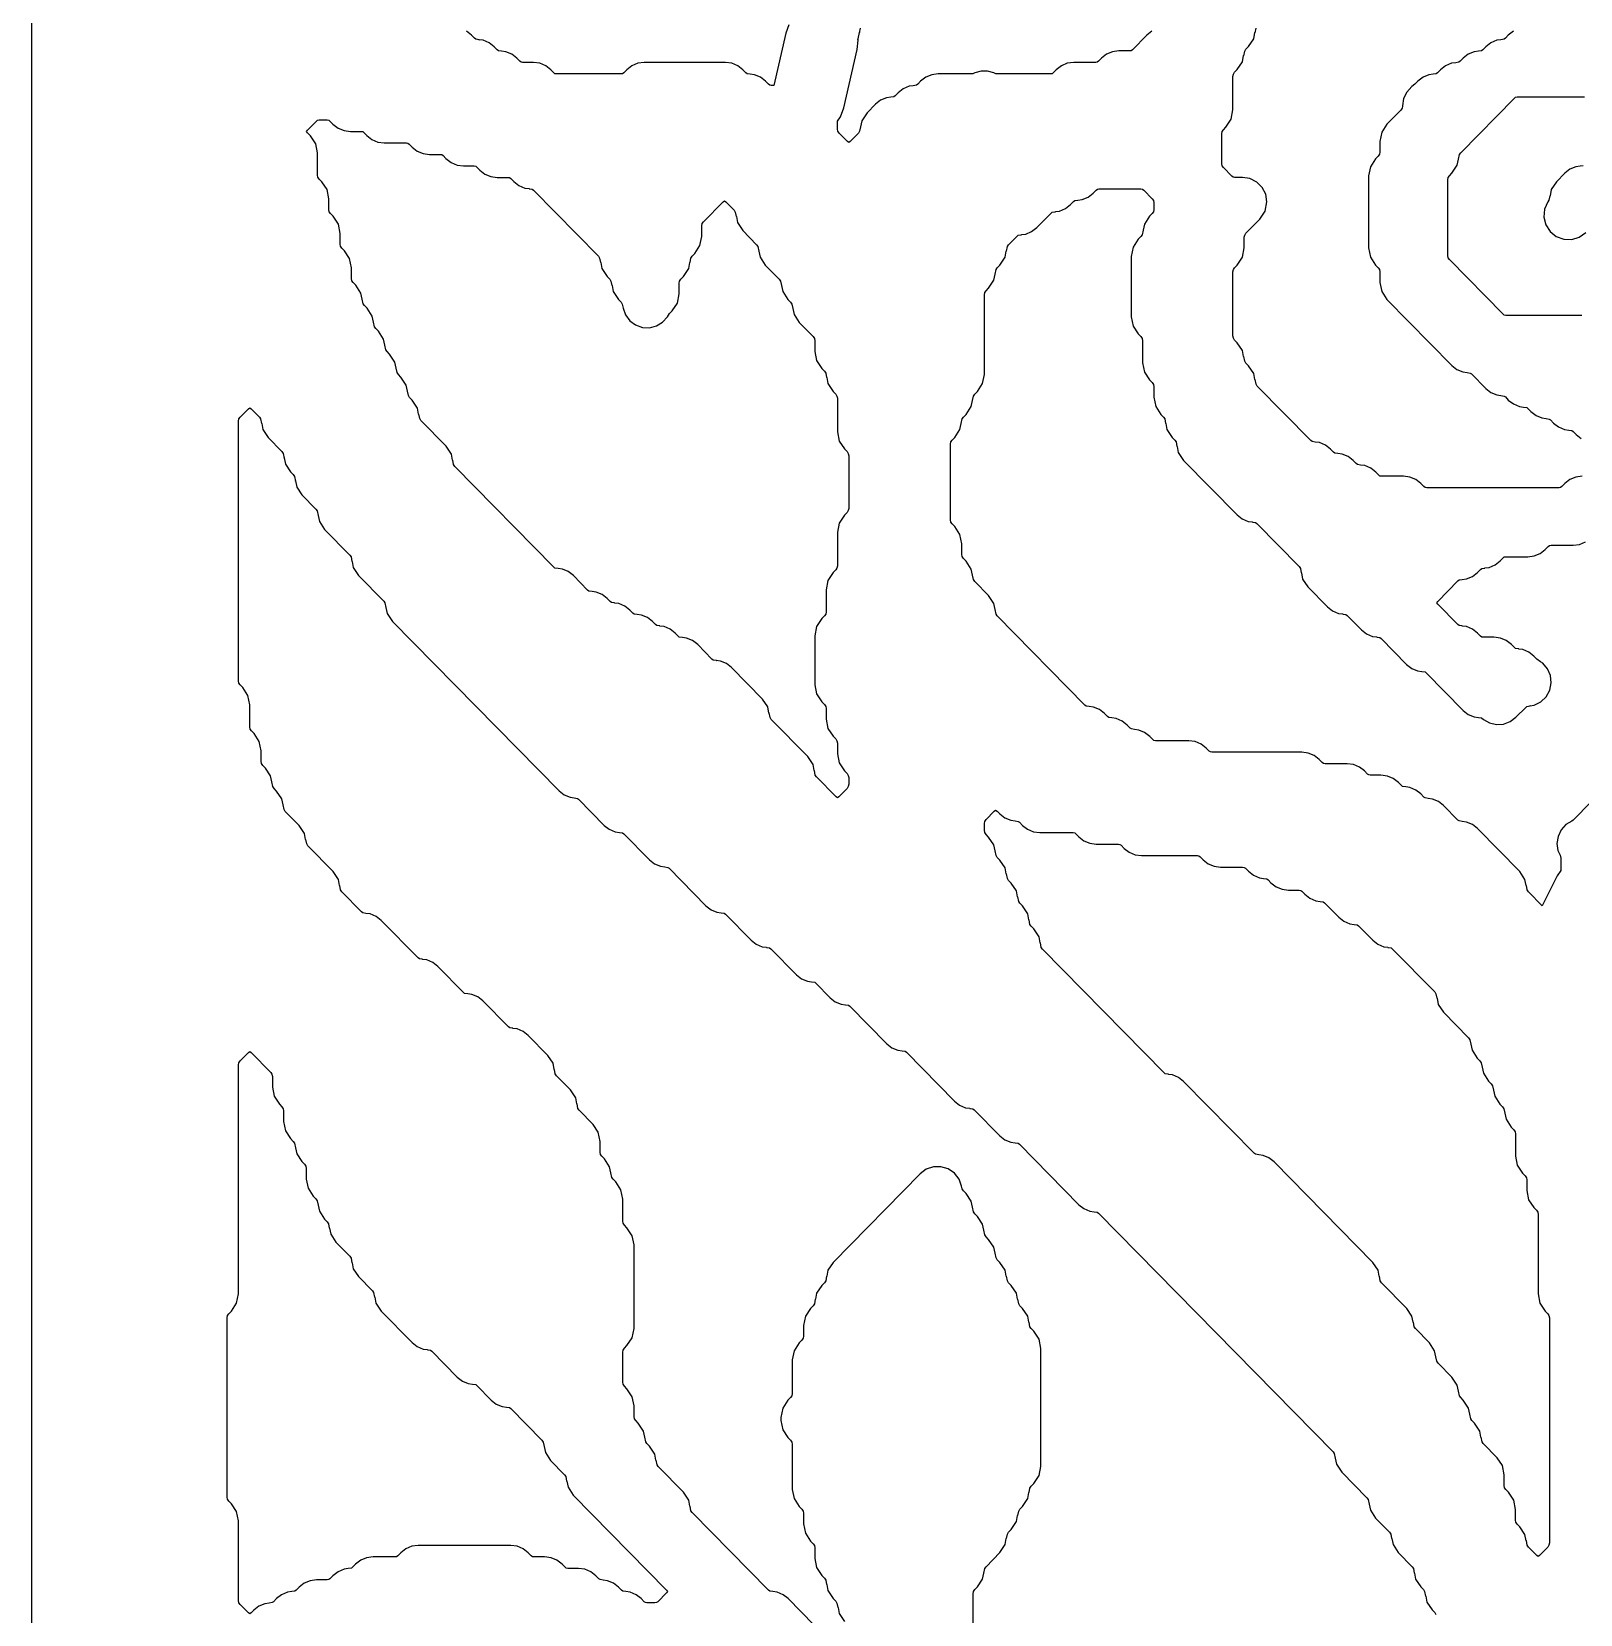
# Model space of a CAD drawing. Header units: millimetres. Extents: x 10 to 410, y 18 to 283.
# Drawn here: x 79 to 110.69, y 60 to 92.4 of the extents above; entities that cross this region are included whole.
import ezdxf

# ---------------------------------------------------------------- set-up
doc = ezdxf.new("R2010")
doc.units = ezdxf.units.MM
doc.layers.add('CUT', color=1, linetype='Continuous')

msp = doc.modelspace()

# ---------------------------------------------------------------- linework, layer by layer
at = {"layer": 'CUT'}
for points in [[(79, 144), (79, 24), (92.134, 24), (92.134, 21), (100.134, 21), (100.134, 24), (121.134, 24), (121.134, 21), (129.134, 21), (129.134, 24), (142.2679, 24), (142.2679, 144), (129.134, 144), (129.134, 147), (121.134, 147), (121.134, 144), (100.134, 144), (100.134, 147), (92.134, 147), (92.134, 144)], [(86.7842, 90.0319), (86.8883, 89.9508), (87.01, 89.8998), (87.1408, 89.8824), (87.3606, 89.8824), (87.3919, 89.8782), (87.4169, 89.8587), (87.478, 89.7966), (87.5821, 89.7155), (87.7038, 89.6645), (87.8346, 89.6471), (88.0543, 89.6471), (88.0857, 89.6429), (88.1107, 89.6234), (88.1717, 89.5613), (88.2758, 89.4802), (88.3975, 89.4292), (88.5283, 89.4118), (88.748, 89.4118), (88.7794, 89.4076), (88.8044, 89.3881), (88.8655, 89.326), (88.9696, 89.2449), (89.0913, 89.1939), (89.1779, 89.1824), (89.1777, 89.1808), (89.2419, 89.1723), (89.2669, 89.1528), (90.597, 87.7994), (90.6223, 87.7611), (90.6405, 87.6682), (90.6439, 87.6689), (90.6684, 87.5446), (90.7745, 87.3835), (90.8283, 87.3288), (90.8535, 87.2905), (90.8718, 87.1976), (90.8752, 87.1983), (90.8996, 87.0741), (91.0058, 86.9129), (91.0595, 86.8583), (91.0848, 86.8199), (91.1013, 86.7358), (91.1507, 86.5971), (91.2384, 86.4787), (91.3567, 86.3911), (91.4954, 86.3417), (91.6425, 86.3349), (91.7853, 86.3712), (91.9112, 86.4475), (92.0094, 86.5572), (92.0528, 86.623), (92.1065, 86.6776), (92.2126, 86.8388), (92.2499, 87.0281), (92.2499, 87.2454), (92.2587, 87.2905), (92.284, 87.3288), (92.3377, 87.3835), (92.4439, 87.5446), (92.4683, 87.6689), (92.4717, 87.6682), (92.49, 87.7611), (92.5152, 87.7994), (92.569, 87.8541), (92.6751, 88.0152), (92.7124, 88.2046), (92.7124, 88.4219), (92.7212, 88.467), (92.7465, 88.5053), (93.147, 88.9128), (93.1749, 88.9334), (93.2027, 88.9128), (93.372, 88.7406), (93.3972, 88.7023), (93.4155, 88.6094), (93.4189, 88.6101), (93.4433, 88.4858), (93.5495, 88.3247), (93.8345, 88.0347), (93.8597, 87.9964), (93.878, 87.9035), (93.8814, 87.9042), (93.9058, 87.7799), (94.012, 87.6188), (94.297, 87.3288), (94.3222, 87.2905), (94.3405, 87.1976), (94.3439, 87.1983), (94.3683, 87.0741), (94.4745, 86.9129), (94.5282, 86.8583), (94.5535, 86.8199), (94.5717, 86.727), (94.5751, 86.7277), (94.5996, 86.6035), (94.7057, 86.4423), (94.9907, 86.1524), (95.016, 86.114), (95.0248, 86.0689), (95.0248, 85.8516), (95.0621, 85.6623), (95.1682, 85.5012), (95.2219, 85.4465), (95.2472, 85.4081), (95.2655, 85.3153), (95.2689, 85.316), (95.2933, 85.1917), (95.3995, 85.0306), (95.4532, 84.9759), (95.4785, 84.9375), (95.4873, 84.8925), (95.4873, 84.2046), (95.5246, 84.0152), (95.6307, 83.8541), (95.6844, 83.7994), (95.7097, 83.7611), (95.7186, 83.716), (95.7186, 82.6369), (95.7097, 82.5919), (95.6844, 82.5535), (95.6307, 82.4988), (95.5246, 82.3377), (95.4873, 82.1484), (95.4873, 81.4605), (95.4785, 81.4154), (95.4532, 81.377), (95.3995, 81.3224), (95.2933, 81.1612), (95.2561, 80.9719), (95.2561, 80.5193), (95.2472, 80.4742), (95.2219, 80.4359), (95.1682, 80.3812), (95.0621, 80.2201), (95.0248, 80.0307), (95.0248, 79.0281), (95.0621, 78.8388), (95.1682, 78.6776), (95.2219, 78.623), (95.2472, 78.5846), (95.2561, 78.5395), (95.2561, 78.3222), (95.2933, 78.1329), (95.3995, 77.9717), (95.4532, 77.9171), (95.4785, 77.8787), (95.4873, 77.8337), (95.4873, 77.6163), (95.5246, 77.427), (95.6307, 77.2659), (95.6844, 77.2112), (95.7097, 77.1728), (95.7186, 77.1278), (95.7186, 76.9899), (95.7097, 76.9448), (95.6844, 76.9064), (95.5152, 76.7343), (95.4873, 76.7137), (95.4594, 76.7343), (95.059, 77.1417), (95.0337, 77.1801), (95.0154, 77.273), (95.012, 77.2723), (94.9876, 77.3965), (94.8814, 77.5577), (94.134, 78.3182), (94.1087, 78.3566), (94.0904, 78.4494), (94.087, 78.4488), (94.0626, 78.573), (93.9564, 78.7341), (93.3218, 79.3799), (93.2177, 79.461), (93.096, 79.512), (93.0094, 79.5235), (93.0096, 79.525), (92.9454, 79.5336), (92.9204, 79.553), (92.6281, 79.8505), (92.524, 79.9316), (92.4023, 79.9826), (92.3156, 79.9941), (92.3158, 79.9956), (92.2516, 80.0042), (92.2266, 80.0236), (92.1656, 80.0858), (92.0615, 80.1669), (91.9398, 80.2179), (91.8532, 80.2294), (91.8534, 80.2309), (91.7891, 80.2395), (91.7641, 80.2589), (91.7031, 80.3211), (91.599, 80.4021), (91.4773, 80.4532), (91.3907, 80.4647), (91.3909, 80.4662), (91.3266, 80.4748), (91.3017, 80.4942), (91.2406, 80.5564), (91.1365, 80.6374), (91.0148, 80.6885), (90.9282, 80.7), (90.9284, 80.7015), (90.8641, 80.7101), (90.8392, 80.7295), (90.7781, 80.7916), (90.674, 80.8727), (90.5523, 80.9238), (90.4657, 80.9353), (90.4659, 80.9368), (90.4016, 80.9454), (90.3767, 80.9648), (90.0844, 81.2622), (89.9802, 81.3433), (89.8586, 81.3944), (89.7719, 81.4059), (89.7721, 81.4074), (89.7079, 81.4159), (89.6829, 81.4354), (87.6591, 83.4947), (87.6338, 83.533), (87.6155, 83.6259), (87.6121, 83.6252), (87.5877, 83.7495), (87.4815, 83.9106), (86.9653, 84.4359), (86.9401, 84.4742), (86.9218, 84.5671), (86.9184, 84.5664), (86.894, 84.6906), (86.7878, 84.8518), (86.7341, 84.9064), (86.7088, 84.9448), (86.6905, 85.0377), (86.6871, 85.037), (86.6627, 85.1612), (86.5566, 85.3224), (86.5028, 85.377), (86.4776, 85.4154), (86.4593, 85.5082), (86.4559, 85.5076), (86.4315, 85.6318), (86.3253, 85.793), (86.2716, 85.8476), (86.2463, 85.886), (86.2281, 85.9788), (86.2247, 85.9782), (86.2002, 86.1024), (86.0941, 86.2635), (86.0403, 86.3182), (86.0151, 86.3566), (85.9968, 86.4494), (85.9934, 86.4488), (85.969, 86.573), (85.8628, 86.7341), (85.8091, 86.7888), (85.7838, 86.8272), (85.7656, 86.92), (85.7622, 86.9193), (85.7377, 87.0436), (85.6316, 87.2047), (85.5778, 87.2594), (85.5526, 87.2977), (85.5437, 87.3428), (85.5437, 87.5601), (85.5065, 87.7495), (85.4003, 87.9106), (85.3466, 87.9653), (85.3213, 88.0036), (85.3125, 88.0487), (85.3125, 88.266), (85.2752, 88.4554), (85.1691, 88.6165), (85.1154, 88.6712), (85.0901, 88.7095), (85.0812, 88.7546), (85.0812, 88.9719), (85.044, 89.1612), (84.9378, 89.3224), (84.8841, 89.377), (84.8588, 89.4154), (84.85, 89.4605), (84.85, 89.9131), (84.8127, 90.1024), (84.7066, 90.2635), (84.646, 90.3252), (84.6261, 90.3529), (84.646, 90.3807), (84.8267, 90.5646), (84.8517, 90.5841), (84.8831, 90.5882), (85.0481, 90.5882), (85.0795, 90.5841), (85.1044, 90.5646), (85.1655, 90.5025), (85.2696, 90.4214), (85.3913, 90.3704), (85.5221, 90.3529), (85.7418, 90.3529), (85.7732, 90.3488), (85.7982, 90.3293), (85.8593, 90.2672), (85.9634, 90.1861), (86.0851, 90.1351), (86.2159, 90.1176), (86.6668, 90.1176), (86.6982, 90.1135), (86.7232, 90.094)], [(101.2667, 75.7605), (101.2917, 75.7411), (101.3528, 75.6789), (101.4569, 75.5979), (101.5786, 75.5468), (101.7094, 75.5294), (102.8541, 75.5294), (102.8855, 75.5252), (102.9104, 75.5058), (102.9715, 75.4436), (103.0756, 75.3626), (103.1973, 75.3115), (103.3281, 75.2941), (103.7791, 75.2941), (103.8104, 75.2899), (103.8354, 75.2705), (103.8965, 75.2084), (104.0006, 75.1273), (104.1223, 75.0762), (104.2089, 75.0647), (104.2087, 75.0632), (104.2729, 75.0546), (104.2979, 75.0352), (104.359, 74.9731), (104.4631, 74.892), (104.5848, 74.8409), (104.7156, 74.8235), (104.9353, 74.8235), (104.9667, 74.8194), (104.9917, 74.7999), (105.0527, 74.7378), (105.1568, 74.6567), (105.2785, 74.6056), (105.3651, 74.5941), (105.3649, 74.5926), (105.4292, 74.5841), (105.4542, 74.5646), (105.7465, 74.2672), (105.8506, 74.1861), (105.9723, 74.1351), (106.0589, 74.1235), (106.0587, 74.122), (106.1229, 74.1135), (106.1479, 74.094), (106.4402, 73.7966), (106.5443, 73.7155), (106.666, 73.6645), (106.7526, 73.6529), (106.7524, 73.6514), (106.8167, 73.6429), (106.8416, 73.6234), (107.7093, 72.7406), (107.7345, 72.7023), (107.7528, 72.6094), (107.7562, 72.6101), (107.7806, 72.4858), (107.8868, 72.3247), (108.403, 71.7994), (108.4283, 71.7611), (108.4465, 71.6682), (108.4499, 71.6689), (108.4744, 71.5446), (108.5805, 71.3835), (108.6342, 71.3288), (108.6595, 71.2905), (108.6778, 71.1976), (108.6812, 71.1983), (108.7056, 71.0741), (108.8118, 70.9129), (108.8655, 70.8583), (108.8908, 70.8199), (108.909, 70.727), (108.9124, 70.7277), (108.9369, 70.6035), (109.043, 70.4423), (109.0967, 70.3877), (109.122, 70.3493), (109.1403, 70.2565), (109.1437, 70.2571), (109.1681, 70.1329), (109.2743, 69.9717), (109.328, 69.9171), (109.3533, 69.8787), (109.3621, 69.8337), (109.3621, 69.381), (109.3994, 69.1917), (109.5055, 69.0306), (109.5592, 68.9759), (109.5845, 68.9375), (109.5934, 68.8925), (109.5934, 68.6752), (109.6306, 68.4858), (109.7368, 68.3247), (109.7905, 68.27), (109.8157, 68.2317), (109.8246, 68.1866), (109.8246, 66.5575), (109.8618, 66.3682), (109.968, 66.207), (110.0217, 66.1524), (110.047, 66.114), (110.0559, 66.0689), (110.0559, 61.4605), (110.047, 61.4154), (110.0217, 61.377), (109.8525, 61.2048), (109.8246, 61.1843), (109.7967, 61.2048), (109.6275, 61.377), (109.6022, 61.4154), (109.584, 61.5082), (109.5806, 61.5076), (109.5561, 61.6318), (109.45, 61.793), (109.3963, 61.8476), (109.371, 61.886), (109.3621, 61.9311), (109.3621, 62.1484), (109.3249, 62.3377), (109.2187, 62.4988), (109.165, 62.5535), (109.1397, 62.5919), (109.1309, 62.6369), (109.1309, 62.8543), (109.0936, 63.0436), (108.9875, 63.2047), (108.7025, 63.4947), (108.6772, 63.533), (108.659, 63.6259), (108.6556, 63.6252), (108.6311, 63.7495), (108.525, 63.9106), (108.4713, 63.9653), (108.446, 64.0036), (108.4277, 64.0965), (108.4243, 64.0958), (108.3999, 64.2201), (108.2937, 64.3812), (108.24, 64.4359), (108.2147, 64.4742), (108.1965, 64.5671), (108.1931, 64.5664), (108.1687, 64.6906), (108.0625, 64.8518), (107.7775, 65.1417), (107.7523, 65.1801), (107.734, 65.273), (107.7306, 65.2723), (107.7062, 65.3965), (107.6, 65.5577), (107.315, 65.8476), (107.2898, 65.886), (107.2715, 65.9788), (107.2681, 65.9782), (107.2437, 66.1024), (107.1375, 66.2635), (106.6213, 66.7888), (106.596, 66.8272), (106.5778, 66.92), (106.5744, 66.9193), (106.5499, 67.0436), (106.4438, 67.2047), (104.4216, 69.2622), (104.3175, 69.3433), (104.1958, 69.3944), (104.1092, 69.4059), (104.1094, 69.4074), (104.0452, 69.4159), (104.0202, 69.4354), (102.5717, 70.9093), (102.4676, 70.9904), (102.3459, 71.0414), (102.2593, 71.0529), (102.2595, 71.0545), (102.1952, 71.063), (102.1702, 71.0825), (99.6839, 73.6123), (99.6586, 73.6507), (99.6404, 73.7435), (99.637, 73.7429), (99.6125, 73.8671), (99.5064, 74.0283), (99.4526, 74.0829), (99.4274, 74.1213), (99.4091, 74.2141), (99.4057, 74.2135), (99.3813, 74.3377), (99.2751, 74.4988), (99.2214, 74.5535), (99.1961, 74.5919), (99.1779, 74.6847), (99.1745, 74.684), (99.15, 74.8083), (99.0439, 74.9694), (98.9902, 75.0241), (98.9649, 75.0625), (98.9466, 75.1553), (98.9432, 75.1546), (98.9188, 75.2789), (98.8126, 75.44), (98.7589, 75.4947), (98.7336, 75.533), (98.7154, 75.6259), (98.712, 75.6252), (98.6875, 75.7495), (98.5814, 75.9106), (98.5277, 75.9653), (98.5024, 76.0036), (98.4935, 76.0487), (98.4935, 76.1866), (98.5024, 76.2317), (98.5277, 76.27), (98.6969, 76.4422), (98.7248, 76.4628), (98.7527, 76.4422), (98.8091, 76.3848), (98.9132, 76.3037), (99.0349, 76.2527), (99.1215, 76.2412), (99.1213, 76.2397), (99.1855, 76.2311), (99.2105, 76.2117), (99.2716, 76.1495), (99.3757, 76.0684), (99.4974, 76.0174), (99.6282, 76), (100.3104, 76), (100.3417, 75.9958), (100.3667, 75.9764), (100.4278, 75.9142), (100.5319, 75.8331), (100.6536, 75.7821), (100.7844, 75.7647), (101.2354, 75.7647)], [(84.6099, 69.1728), (84.6187, 69.1278), (84.6187, 68.9105), (84.656, 68.7211), (84.7621, 68.56), (84.8158, 68.5053), (84.8411, 68.467), (84.8594, 68.3741), (84.8628, 68.3748), (84.8872, 68.2505), (84.9934, 68.0894), (85.0471, 68.0347), (85.0724, 67.9964), (85.0906, 67.9035), (85.094, 67.9042), (85.1185, 67.7799), (85.2246, 67.6188), (85.5096, 67.3288), (85.5348, 67.2905), (85.5531, 67.1976), (85.5565, 67.1983), (85.5809, 67.0741), (85.6871, 66.9129), (85.9721, 66.623), (85.9973, 66.5846), (86.0156, 66.4918), (86.019, 66.4924), (86.0434, 66.3682), (86.1496, 66.207), (86.7842, 65.5613), (86.8883, 65.4802), (87.01, 65.4292), (87.0967, 65.4176), (87.0965, 65.4161), (87.1607, 65.4076), (87.1857, 65.3881), (87.7092, 64.8554), (87.8133, 64.7743), (87.935, 64.7233), (88.0216, 64.7118), (88.0214, 64.7103), (88.0857, 64.7017), (88.1107, 64.6823), (88.403, 64.3848), (88.5071, 64.3037), (88.6288, 64.2527), (88.7154, 64.2412), (88.7152, 64.2397), (88.7794, 64.2311), (88.8044, 64.2117), (89.4408, 63.5641), (89.466, 63.5258), (89.4843, 63.4329), (89.4877, 63.4336), (89.5121, 63.3094), (89.6183, 63.1482), (89.9033, 62.8583), (89.9285, 62.8199), (89.9468, 62.727), (89.9502, 62.7277), (89.9746, 62.6035), (90.0808, 62.4423), (91.9913, 60.4983), (92.0112, 60.4706), (91.9913, 60.4428), (91.8106, 60.2589), (91.7856, 60.2395), (91.7542, 60.2353), (91.5893, 60.2353), (91.5579, 60.2395), (91.5329, 60.2589), (91.4718, 60.3211), (91.3677, 60.4021), (91.246, 60.4532), (91.1594, 60.4647), (91.1596, 60.4662), (91.0954, 60.4748), (91.0704, 60.4942), (91.0093, 60.5564), (90.9052, 60.6374), (90.7835, 60.6885), (90.6969, 60.7), (90.6971, 60.7015), (90.6329, 60.7101), (90.6079, 60.7295), (90.5468, 60.7916), (90.4427, 60.8727), (90.321, 60.9238), (90.1902, 60.9412), (89.9705, 60.9412), (89.9392, 60.9454), (89.9142, 60.9648), (89.8531, 61.0269), (89.749, 61.108), (89.6273, 61.1591), (89.4965, 61.1765), (89.2768, 61.1765), (89.2454, 61.1806), (89.2204, 61.2001), (89.1594, 61.2622), (89.0553, 61.3433), (88.9336, 61.3944), (88.8028, 61.4118), (86.9096, 61.4118), (86.7788, 61.3944), (86.6571, 61.3433), (86.553, 61.2622), (86.4919, 61.2001), (86.4669, 61.1806), (86.4356, 61.1765), (85.9846, 61.1765), (85.8538, 61.1591), (85.7321, 61.108), (85.628, 61.0269), (85.5669, 60.9648), (85.542, 60.9454), (85.4777, 60.9368), (85.4779, 60.9353), (85.3913, 60.9238), (85.2696, 60.8727), (85.1655, 60.7916), (85.1044, 60.7295), (85.0795, 60.7101), (85.0481, 60.7059), (84.8284, 60.7059), (84.6976, 60.6885), (84.5759, 60.6374), (84.4718, 60.5564), (84.4107, 60.4942), (84.3857, 60.4748), (84.3215, 60.4662), (84.3217, 60.4647), (84.2351, 60.4532), (84.1134, 60.4021), (84.0093, 60.3211), (83.9482, 60.2589), (83.9232, 60.2395), (83.859, 60.2309), (83.8592, 60.2294), (83.7726, 60.2179), (83.6509, 60.1669), (83.5468, 60.0858), (83.4904, 60.0284), (83.4625, 60.0078), (83.4346, 60.0284), (83.2654, 60.2006), (83.2401, 60.2389), (83.2312, 60.284), (83.2312, 61.9131), (83.194, 62.1024), (83.0879, 62.2635), (83.0341, 62.3182), (83.0089, 62.3566), (83, 62.4016), (83, 66.0689), (83.0089, 66.114), (83.0341, 66.1524), (83.0879, 66.207), (83.194, 66.3682), (83.2312, 66.5575), (83.2312, 71.2454), (83.2401, 71.2905), (83.2654, 71.3288), (83.4346, 71.501), (83.4625, 71.5216), (83.4904, 71.501), (83.8909, 71.0936), (83.9161, 71.0552), (83.925, 71.0101), (83.925, 70.7928), (83.9622, 70.6035), (84.0684, 70.4423), (84.1221, 70.3877), (84.1474, 70.3493), (84.1562, 70.3042), (84.1562, 70.0869), (84.1935, 69.8976), (84.2996, 69.7365), (84.3533, 69.6818), (84.3786, 69.6434), (84.3969, 69.5506), (84.4003, 69.5512), (84.4247, 69.427), (84.5309, 69.2659), (84.5846, 69.2112)]]:
    msp.add_lwpolyline(points, close=True, dxfattribs=at)
for points in [[(94.4963, 92.5378), (94.4315, 92.3645), (94.1845, 91.2941), (94.133, 91.2941), (94.1016, 91.2983), (94.0766, 91.3177), (94.0155, 91.3799), (93.9114, 91.461), (93.7897, 91.512), (93.7031, 91.5235), (93.7033, 91.525), (93.6391, 91.5336), (93.6141, 91.553), (93.5531, 91.6152), (93.4489, 91.6963), (93.3273, 91.7473), (93.1964, 91.7647), (91.5345, 91.7647), (91.4037, 91.7473), (91.282, 91.6963), (91.1779, 91.6152), (91.1169, 91.553), (91.0919, 91.5336), (91.0605, 91.5294), (89.7393, 91.5294), (89.7079, 91.5336), (89.6829, 91.553), (89.6219, 91.6152), (89.5178, 91.6963), (89.3961, 91.7473), (89.2653, 91.7647), (89.0455, 91.7647), (89.0142, 91.7689), (88.9892, 91.7883), (88.9281, 91.8505), (88.824, 91.9316), (88.7023, 91.9826), (88.6157, 91.9941), (88.6159, 91.9956), (88.5517, 92.0042), (88.5267, 92.0236), (88.4656, 92.0858), (88.3615, 92.1669), (88.2398, 92.2179), (88.1532, 92.2294), (88.1534, 92.2309), (88.0892, 92.2395), (88.0642, 92.2589), (88.0031, 92.3211), (87.899, 92.4021)], [(101.9194, 92.4021), (101.8153, 92.3211), (101.523, 92.0236), (101.498, 92.0042), (101.4666, 92), (101.2469, 92), (101.1161, 91.9826), (100.9944, 91.9316), (100.8903, 91.8505), (100.8292, 91.7883), (100.8042, 91.7689), (100.7729, 91.7647), (100.3219, 91.7647), (100.1911, 91.7473), (100.0694, 91.6963), (99.9653, 91.6152), (99.9042, 91.553), (99.8793, 91.5336), (99.8479, 91.5294), (98.7579, 91.5294), (98.7259, 91.5337), (98.6869, 91.55), (98.5595, 91.5846), (98.4275, 91.5846), (98.3002, 91.55), (98.2611, 91.5337), (98.2291, 91.5294), (97.5469, 91.5294), (97.4161, 91.512), (97.2944, 91.461), (97.1903, 91.3799), (97.1293, 91.3177), (97.1043, 91.2983), (97.0401, 91.2897), (97.0403, 91.2882), (96.9536, 91.2767), (96.832, 91.2257), (96.7278, 91.1446), (96.6668, 91.0825), (96.6418, 91.063), (96.5776, 91.0545), (96.5778, 91.0529), (96.4912, 91.0414), (96.3695, 90.9904), (96.2654, 90.9093), (96.0932, 90.7341), (95.987, 90.573), (95.9626, 90.4488), (95.9592, 90.4494), (95.9409, 90.3566), (95.9157, 90.3182), (95.7465, 90.146), (95.7186, 90.1255), (95.6907, 90.146), (95.5215, 90.3182), (95.4962, 90.3566), (95.4873, 90.4016), (95.4873, 90.5648), (95.5496, 90.6521), (95.6181, 90.8355), (95.8931, 92.0273), (95.9118, 92.2222), (95.9082, 92.2438), (95.9126, 92.2505), (95.937, 92.3748), (95.9404, 92.3741), (95.9587, 92.467)], [(110.7259, 83.2939), (110.597, 83.2766), (110.4754, 83.2256), (110.3714, 83.1446), (110.3103, 83.0825), (110.2854, 83.063), (110.254, 83.0588), (107.5453, 83.0588), (107.5139, 83.063), (107.4889, 83.0825), (107.4279, 83.1446), (107.3237, 83.2257), (107.2021, 83.2767), (107.0712, 83.2941), (106.6203, 83.2941), (106.5889, 83.2983), (106.5639, 83.3177), (106.5029, 83.3799), (106.3988, 83.461), (106.2771, 83.512), (106.1904, 83.5235), (106.1906, 83.525), (106.1264, 83.5336), (106.1014, 83.553), (106.0404, 83.6152), (105.9363, 83.6963), (105.8146, 83.7473), (105.728, 83.7588), (105.7282, 83.7603), (105.6639, 83.7689), (105.6389, 83.7883), (105.5779, 83.8505), (105.4738, 83.9316), (105.3521, 83.9826), (105.2655, 83.9941), (105.2657, 83.9956), (105.2014, 84.0042), (105.1765, 84.0236), (104.0776, 85.1417), (104.0523, 85.1801), (104.034, 85.273), (104.0306, 85.2723), (104.0062, 85.3965), (103.9001, 85.5577), (103.8463, 85.6123), (103.8211, 85.6507), (103.8028, 85.7435), (103.7994, 85.7429), (103.775, 85.8671), (103.6688, 86.0283), (103.6151, 86.0829), (103.5898, 86.1213), (103.581, 86.1663), (103.581, 87.4807), (103.5898, 87.5258), (103.6151, 87.5641), (103.6688, 87.6188), (103.775, 87.7799), (103.8122, 87.9693), (103.8122, 88.1866), (103.8211, 88.2317), (103.8463, 88.27), (104.1313, 88.56), (104.2375, 88.7211), (104.2747, 88.9105), (104.2747, 88.9118), (104.2502, 89.0663), (104.1792, 89.2057), (104.0686, 89.3163), (103.9292, 89.3873), (103.7747, 89.4118), (103.6141, 89.4118), (103.5827, 89.4159), (103.5577, 89.4354), (103.3838, 89.6123), (103.3586, 89.6507), (103.3497, 89.6958), (103.3497, 90.3042), (103.3586, 90.3493), (103.3838, 90.3877), (103.4376, 90.4423), (103.5437, 90.6035), (103.581, 90.7928), (103.581, 91.4807), (103.5898, 91.5258), (103.6151, 91.5641), (103.6688, 91.6188), (103.775, 91.7799), (103.7994, 91.9042), (103.8028, 91.9035), (103.8211, 91.9964), (103.8463, 92.0347), (103.9001, 92.0894), (104.0062, 92.2505), (104.0306, 92.3748), (104.034, 92.3741), (104.0523, 92.467)], [(109.3193, 92.4021), (109.2152, 92.3211), (109.1541, 92.2589), (109.1291, 92.2395), (109.0649, 92.2309), (109.0651, 92.2294), (108.9785, 92.2179), (108.8568, 92.1669), (108.7527, 92.0858), (108.6916, 92.0236), (108.6666, 92.0042), (108.6024, 91.9956), (108.6026, 91.9941), (108.516, 91.9826), (108.3943, 91.9316), (108.2902, 91.8505), (108.2291, 91.7883), (108.2041, 91.7689), (108.1399, 91.7603), (108.1401, 91.7588), (108.0535, 91.7473), (107.9318, 91.6963), (107.8277, 91.6152), (107.7666, 91.553), (107.7416, 91.5336), (107.6774, 91.525), (107.6776, 91.5235), (107.591, 91.512), (107.4693, 91.461), (107.3652, 91.3799), (107.3041, 91.3177), (107.2424, 91.2697), (107.1387, 91.16), (107.0724, 91.0244), (107.0497, 90.8752), (107.0497, 90.8722), (107.0408, 90.8272), (107.0155, 90.7888), (106.7306, 90.4988), (106.6244, 90.3377), (106.5872, 90.1484), (106.5872, 89.9311), (106.5783, 89.886), (106.553, 89.8476), (106.4993, 89.793), (106.3931, 89.6318), (106.3559, 89.4425), (106.3559, 87.9693), (106.3931, 87.7799), (106.4993, 87.6188), (106.553, 87.5641), (106.5783, 87.5258), (106.5872, 87.4807), (106.5872, 87.2634), (106.6244, 87.0741), (106.7306, 86.9129), (108.0589, 85.5613), (108.163, 85.4802), (108.2847, 85.4292), (108.3714, 85.4176), (108.3712, 85.4161), (108.4354, 85.4076), (108.4604, 85.3881), (108.7527, 85.0907), (108.8568, 85.0096), (108.9785, 84.9586), (109.0651, 84.9471), (109.0649, 84.9455), (109.1291, 84.937), (109.1541, 84.9175), (109.2152, 84.8554), (109.3193, 84.7743), (109.441, 84.7233), (109.5276, 84.7118), (109.5274, 84.7103), (109.5916, 84.7017), (109.6166, 84.6823), (109.6777, 84.6201), (109.7818, 84.539), (109.9035, 84.488), (109.9901, 84.4765), (109.9899, 84.475), (110.0541, 84.4664), (110.0791, 84.447), (110.1401, 84.3848), (110.2443, 84.3037), (110.366, 84.2527), (110.4526, 84.2412), (110.4524, 84.2397), (110.5166, 84.2311), (110.5416, 84.2117), (110.6026, 84.1495), (110.7068, 84.0684)], [(110.7165, 86.5882), (109.164, 86.5882), (109.1326, 86.5924), (109.1076, 86.6119), (108.0088, 87.73), (107.9835, 87.7683), (107.9746, 87.8134), (107.9746, 89.3631), (107.9835, 89.4081), (108.0088, 89.4465), (108.0625, 89.5012), (108.1687, 89.6623), (108.1931, 89.7865), (108.1965, 89.7859), (108.2147, 89.8787), (108.24, 89.9171), (109.3389, 91.0352), (109.3639, 91.0546), (109.3953, 91.0588), (110.7712, 91.0588)], [(110.7484, 89.6513), (110.6836, 89.6427), (110.6838, 89.6412), (110.5972, 89.6296), (110.4755, 89.5786), (110.3714, 89.4975), (110.1993, 89.3224), (110.0931, 89.1612), (110.0687, 89.037), (110.0653, 89.0377), (110.047, 88.9448), (110.0247, 88.9109), (109.9584, 88.762), (109.9435, 88.5996), (109.9817, 88.4412), (110.0688, 88.3034), (110.1955, 88.2009), (110.3486, 88.1447), (110.5115, 88.1407), (110.6671, 88.1893), (110.7988, 88.2854)], [(111.6404, 77.377), (110.5416, 76.2589), (110.515, 76.2382), (110.3924, 76.1641), (110.2946, 76.0559), (110.2322, 75.9241), (110.2105, 75.7799), (110.2314, 75.6356), (110.2751, 75.5418), (110.2871, 75.4807), (110.2871, 75.2253), (110.2153, 75.1184), (109.9094, 74.502), (109.6275, 74.7888), (109.6022, 74.8272), (109.584, 74.92), (109.5806, 74.9193), (109.5561, 75.0436), (109.45, 75.2047), (108.5841, 76.0858), (108.48, 76.1669), (108.3583, 76.2179), (108.2717, 76.2294), (108.2719, 76.2309), (108.2076, 76.2395), (108.1827, 76.2589), (107.8903, 76.5564), (107.7862, 76.6374), (107.6645, 76.6885), (107.5779, 76.7), (107.5781, 76.7015), (107.5139, 76.7101), (107.4889, 76.7295), (107.4279, 76.7916), (107.3237, 76.8727), (107.2021, 76.9238), (107.1154, 76.9353), (107.1156, 76.9368), (107.0514, 76.9454), (107.0264, 76.9648), (106.9654, 77.0269), (106.8613, 77.108), (106.7396, 77.1591), (106.6088, 77.1765), (106.389, 77.1765), (106.3577, 77.1806), (106.3327, 77.2001), (106.2716, 77.2622), (106.1675, 77.3433), (106.0458, 77.3944), (105.915, 77.4118), (105.4641, 77.4118), (105.4327, 77.4159), (105.4077, 77.4354), (105.3466, 77.4975), (105.2425, 77.5786), (105.1208, 77.6296), (104.99, 77.6471), (103.1516, 77.6471), (103.1202, 77.6512), (103.0952, 77.6707), (103.0342, 77.7328), (102.9301, 77.8139), (102.8084, 77.8649), (102.6776, 77.8824), (101.9954, 77.8824), (101.964, 77.8865), (101.939, 77.906), (101.8779, 77.9681), (101.7738, 78.0492), (101.6521, 78.1002), (101.5655, 78.1118), (101.5657, 78.1133), (101.5015, 78.1218), (101.4765, 78.1413), (101.4154, 78.2034), (101.3113, 78.2845), (101.1896, 78.3355), (101.103, 78.3471), (101.1032, 78.3486), (101.039, 78.3571), (101.014, 78.3766), (100.9529, 78.4387), (100.8488, 78.5198), (100.7271, 78.5708), (100.6405, 78.5824), (100.6407, 78.5839), (100.5765, 78.5924), (100.5515, 78.6119), (98.7589, 80.4359), (98.7336, 80.4742), (98.7154, 80.5671), (98.712, 80.5664), (98.6875, 80.6906), (98.5814, 80.8518), (98.2964, 81.1417), (98.2711, 81.1801), (98.2529, 81.273), (98.2495, 81.2723), (98.225, 81.3965), (98.1189, 81.5577), (98.0652, 81.6123), (98.0399, 81.6507), (98.031, 81.6958), (98.031, 81.9131), (97.9938, 82.1024), (97.8876, 82.2635), (97.8339, 82.3182), (97.8086, 82.3566), (97.7998, 82.4016), (97.7998, 83.9513), (97.8086, 83.9964), (97.8339, 84.0347), (97.8876, 84.0894), (97.9938, 84.2505), (98.0182, 84.3748), (98.0216, 84.3741), (98.0399, 84.467), (98.0652, 84.5053), (98.1189, 84.56), (98.225, 84.7211), (98.2495, 84.8454), (98.2529, 84.8447), (98.2711, 84.9375), (98.2964, 84.9759), (98.3501, 85.0306), (98.4563, 85.1917), (98.4935, 85.381), (98.4935, 87.0101), (98.5024, 87.0552), (98.5277, 87.0936), (98.5814, 87.1482), (98.6875, 87.3094), (98.712, 87.4336), (98.7154, 87.4329), (98.7336, 87.5258), (98.7589, 87.5641), (98.8126, 87.6188), (98.9188, 87.7799), (98.9432, 87.9042), (98.9466, 87.9035), (98.9649, 87.9964), (98.9902, 88.0347), (99.164, 88.2117), (99.189, 88.2311), (99.2532, 88.2397), (99.253, 88.2412), (99.3397, 88.2527), (99.4614, 88.3037), (99.5655, 88.3848), (99.8578, 88.6823), (99.8828, 88.7017), (99.947, 88.7103), (99.9468, 88.7118), (100.0334, 88.7233), (100.1551, 88.7743), (100.2592, 88.8554), (100.3203, 88.9175), (100.3453, 88.937), (100.4095, 88.9455), (100.4093, 88.9471), (100.4959, 88.9586), (100.6176, 89.0096), (100.7217, 89.0907), (100.7828, 89.1528), (100.8077, 89.1723), (100.8391, 89.1765), (101.6978, 89.1765), (101.7292, 89.1723), (101.7542, 89.1528), (101.9281, 88.9759), (101.9534, 88.9375), (101.9622, 88.8925), (101.9622, 88.7546), (101.9534, 88.7095), (101.9281, 88.6712), (101.8744, 88.6165), (101.7682, 88.4554), (101.7438, 88.3311), (101.7404, 88.3318), (101.7221, 88.2389), (101.6968, 88.2006), (101.6431, 88.1459), (101.537, 87.9848), (101.4997, 87.7954), (101.4997, 86.5575), (101.537, 86.3682), (101.6431, 86.207), (101.6968, 86.1524), (101.7221, 86.114), (101.731, 86.0689), (101.731, 85.6163), (101.7682, 85.427), (101.8744, 85.2659), (101.9281, 85.2112), (101.9534, 85.1728), (101.9622, 85.1278), (101.9622, 84.9105), (101.9995, 84.7211), (102.1056, 84.56), (102.1593, 84.5053), (102.1846, 84.467), (102.2029, 84.3741), (102.2063, 84.3748), (102.2307, 84.2505), (102.3369, 84.0894), (102.3906, 84.0347), (102.4159, 83.9964), (102.4341, 83.9035), (102.4375, 83.9042), (102.462, 83.7799), (102.5681, 83.6188), (103.6652, 82.5025), (103.7694, 82.4214), (103.891, 82.3704), (103.9777, 82.3588), (103.9775, 82.3573), (104.0417, 82.3488), (104.0667, 82.3293), (104.9343, 81.4465), (104.9596, 81.4081), (104.9778, 81.3153), (104.9812, 81.316), (105.0057, 81.1917), (105.1118, 81.0306), (105.5152, 80.6201), (105.6193, 80.539), (105.741, 80.488), (105.8276, 80.4765), (105.8274, 80.475), (105.8917, 80.4664), (105.9166, 80.447), (106.209, 80.1495), (106.3131, 80.0684), (106.4348, 80.0174), (106.5214, 80.0059), (106.5212, 80.0044), (106.5854, 79.9958), (106.6104, 79.9764), (107.1339, 79.4436), (107.2381, 79.3626), (107.3597, 79.3115), (107.4464, 79.3), (107.4462, 79.2985), (107.5104, 79.2899), (107.5354, 79.2705), (108.2902, 78.5025), (108.3943, 78.4214), (108.516, 78.3704), (108.6026, 78.3588), (108.6024, 78.3573), (108.6666, 78.3488), (108.7067, 78.3175), (108.8329, 78.2459), (108.9743, 78.2136), (109.119, 78.2232), (109.2549, 78.2739), (109.3706, 78.3615), (109.5701, 78.5646), (109.5951, 78.5841), (109.6593, 78.5926), (109.6586, 78.598), (109.7452, 78.6113), (109.8814, 78.6784), (109.9913, 78.7833), (110.0646, 78.9163), (110.0945, 79.0652), (110.0784, 79.2162), (110.0176, 79.3555), (109.9179, 79.47), (109.8715, 79.4985), (109.8014, 79.553), (109.7403, 79.6152), (109.6362, 79.6963), (109.5145, 79.7473), (109.4279, 79.7588), (109.4281, 79.7603), (109.3639, 79.7689), (109.3389, 79.7883), (109.2778, 79.8505), (109.1737, 79.9316), (109.052, 79.9826), (108.9212, 80), (108.7015, 80), (108.6701, 80.0042), (108.6452, 80.0236), (108.5841, 80.0858), (108.48, 80.1669), (108.3583, 80.2179), (108.2717, 80.2294), (108.2719, 80.2309), (108.2076, 80.2395), (108.1827, 80.2589), (107.7707, 80.6781), (107.7508, 80.7059), (107.7707, 80.7336), (108.1827, 81.1528), (108.2076, 81.1723), (108.2719, 81.1808), (108.2717, 81.1824), (108.3583, 81.1939), (108.48, 81.2449), (108.5841, 81.326), (108.6452, 81.3881), (108.6701, 81.4076), (108.7344, 81.4161), (108.7342, 81.4176), (108.8208, 81.4292), (108.9425, 81.4802), (109.0466, 81.5613), (109.1076, 81.6234), (109.1326, 81.6429), (109.164, 81.6471), (109.615, 81.6471), (109.7458, 81.6645), (109.8675, 81.7155), (109.9716, 81.7966), (110.0326, 81.8587), (110.0576, 81.8782), (110.089, 81.8824), (110.5399, 81.8824), (110.6708, 81.8998), (110.7924, 81.9508)], [(95.0016, 59.7883), (94.478, 60.3211), (94.3739, 60.4021), (94.2522, 60.4532), (94.1656, 60.4647), (94.1658, 60.4662), (94.1016, 60.4748), (94.0766, 60.4942), (92.5152, 62.0829), (92.49, 62.1213), (92.4717, 62.2141), (92.4683, 62.2135), (92.4439, 62.3377), (92.3377, 62.4988), (91.8215, 63.0241), (91.7962, 63.0625), (91.778, 63.1553), (91.7746, 63.1546), (91.7501, 63.2789), (91.644, 63.44), (91.5903, 63.4947), (91.565, 63.533), (91.5467, 63.6259), (91.5433, 63.6252), (91.5189, 63.7495), (91.4127, 63.9106), (91.359, 63.9653), (91.3337, 64.0036), (91.3249, 64.0487), (91.3249, 64.266), (91.2876, 64.4554), (91.1815, 64.6165), (91.1278, 64.6712), (91.1025, 64.7095), (91.0936, 64.7546), (91.0936, 65.3631), (91.1025, 65.4081), (91.1278, 65.4465), (91.1815, 65.5012), (91.2876, 65.6623), (91.3249, 65.8516), (91.3249, 67.5601), (91.2876, 67.7495), (91.1815, 67.9106), (91.1278, 67.9653), (91.1025, 68.0036), (91.0936, 68.0487), (91.0936, 68.5013), (91.0564, 68.6906), (90.9502, 68.8518), (90.8965, 68.9064), (90.8712, 68.9448), (90.853, 69.0377), (90.8496, 69.037), (90.8252, 69.1612), (90.719, 69.3224), (90.6653, 69.377), (90.64, 69.4154), (90.6311, 69.4605), (90.6311, 69.6778), (90.5939, 69.8671), (90.4877, 70.0283), (90.2028, 70.3182), (90.1775, 70.3566), (90.1592, 70.4494), (90.1558, 70.4488), (90.1314, 70.573), (90.0253, 70.7341), (89.7403, 71.0241), (89.715, 71.0625), (89.6968, 71.1553), (89.6934, 71.1546), (89.6689, 71.2789), (89.5628, 71.44), (89.1594, 71.8505), (89.0553, 71.9316), (88.9336, 71.9826), (88.8469, 71.9941), (88.8471, 71.9956), (88.7829, 72.0042), (88.7579, 72.0236), (88.2344, 72.5564), (88.1303, 72.6374), (88.0086, 72.6885), (87.922, 72.7), (87.9222, 72.7015), (87.8579, 72.7101), (87.833, 72.7295), (87.3094, 73.2622), (87.2053, 73.3433), (87.0836, 73.3944), (86.997, 73.4059), (86.9972, 73.4074), (86.9329, 73.4159), (86.908, 73.4354), (86.1532, 74.2034), (86.0491, 74.2845), (85.9274, 74.3355), (85.8407, 74.3471), (85.8409, 74.3486), (85.7767, 74.3571), (85.7517, 74.3766), (85.3466, 74.7888), (85.3213, 74.8272), (85.3031, 74.92), (85.2997, 74.9193), (85.2752, 75.0436), (85.1691, 75.2047), (84.6529, 75.73), (84.6276, 75.7683), (84.6093, 75.8612), (84.6059, 75.8605), (84.5815, 75.9848), (84.4753, 76.1459), (84.1904, 76.4359), (84.1651, 76.4742), (84.1468, 76.5671), (84.1434, 76.5664), (84.119, 76.6906), (84.0128, 76.8518), (83.9591, 76.9064), (83.9339, 76.9448), (83.9156, 77.0377), (83.9122, 77.037), (83.8878, 77.1612), (83.7816, 77.3224), (83.7279, 77.377), (83.7026, 77.4154), (83.6937, 77.4605), (83.6937, 77.6778), (83.6565, 77.8671), (83.5503, 78.0283), (83.4966, 78.0829), (83.4714, 78.1213), (83.4625, 78.1663), (83.4625, 78.619), (83.4253, 78.8083), (83.3191, 78.9694), (83.2654, 79.0241), (83.2401, 79.0625), (83.2312, 79.1075), (83.2312, 84.4219), (83.2401, 84.467), (83.2654, 84.5053), (83.4346, 84.6775), (83.4625, 84.6981), (83.4904, 84.6775), (83.6596, 84.5053), (83.6849, 84.467), (83.7031, 84.3741), (83.7065, 84.3748), (83.731, 84.2505), (83.8371, 84.0894), (84.1221, 83.7994), (84.1474, 83.7611), (84.1656, 83.6682), (84.169, 83.6689), (84.1935, 83.5446), (84.2996, 83.3835), (84.3533, 83.3288), (84.3786, 83.2905), (84.3969, 83.1976), (84.4003, 83.1983), (84.4247, 83.0741), (84.5309, 82.9129), (84.8158, 82.623), (84.8411, 82.5846), (84.8594, 82.4918), (84.8628, 82.4924), (84.8872, 82.3682), (84.9934, 82.207), (85.5096, 81.6818), (85.5348, 81.6434), (85.5531, 81.5506), (85.5565, 81.5512), (85.5809, 81.427), (85.6871, 81.2659), (86.2033, 80.7406), (86.2286, 80.7023), (86.2469, 80.6094), (86.2503, 80.6101), (86.2747, 80.4858), (86.3808, 80.3247), (89.7904, 76.8554), (89.8946, 76.7743), (90.0162, 76.7233), (90.1029, 76.7118), (90.1027, 76.7103), (90.1669, 76.7017), (90.1919, 76.6823), (90.7154, 76.1495), (90.8195, 76.0684), (90.9412, 76.0174), (91.0279, 76.0059), (91.0277, 76.0044), (91.0919, 75.9958), (91.1169, 75.9764), (91.6404, 75.4436), (91.7445, 75.3626), (91.8662, 75.3115), (91.9528, 75.3), (91.9526, 75.2985), (92.0169, 75.2899), (92.0418, 75.2705), (92.7967, 74.5025), (92.9008, 74.4214), (93.0225, 74.3704), (93.1091, 74.3588), (93.1089, 74.3573), (93.1731, 74.3488), (93.1981, 74.3293), (93.7216, 73.7966), (93.8257, 73.7155), (93.9474, 73.6645), (94.0341, 73.6529), (94.0339, 73.6514), (94.0981, 73.6429), (94.1231, 73.6234), (94.6466, 73.0907), (94.7507, 73.0096), (94.8724, 72.9586), (94.959, 72.9471), (94.9588, 72.9455), (95.0231, 72.937), (95.0481, 72.9175), (95.3404, 72.6201), (95.4445, 72.539), (95.5662, 72.488), (95.6528, 72.4765), (95.6526, 72.475), (95.7168, 72.4664), (95.7418, 72.447), (96.4966, 71.6789), (96.6007, 71.5979), (96.7224, 71.5468), (96.809, 71.5353), (96.8088, 71.5338), (96.873, 71.5252), (96.898, 71.5058), (97.8841, 70.5025), (97.9882, 70.4214), (98.1099, 70.3704), (98.1965, 70.3588), (98.1963, 70.3573), (98.2605, 70.3488), (98.2855, 70.3293), (98.8091, 69.7966), (98.9132, 69.7155), (99.0349, 69.6645), (99.1215, 69.6529), (99.1213, 69.6514), (99.1855, 69.6429), (99.2105, 69.6234), (100.4278, 68.3848), (100.5319, 68.3037), (100.6536, 68.2527), (100.7402, 68.2412), (100.74, 68.2397), (100.8042, 68.2311), (100.8292, 68.2117), (105.628, 63.3288), (105.6533, 63.2905), (105.6716, 63.1976), (105.675, 63.1983), (105.6994, 63.0741), (105.8056, 62.9129), (106.3218, 62.3877), (106.347, 62.3493), (106.3653, 62.2565), (106.3687, 62.2571), (106.3931, 62.1329), (106.4993, 61.9717), (106.7843, 61.6818), (106.8095, 61.6434), (106.8278, 61.5506), (106.8312, 61.5512), (106.8556, 61.427), (106.9618, 61.2659), (107.2468, 60.9759), (107.272, 60.9375), (107.2903, 60.8447), (107.2937, 60.8454), (107.3181, 60.7211), (107.4243, 60.56), (107.478, 60.5053), (107.5033, 60.467), (107.5215, 60.3741), (107.5249, 60.3748), (107.5494, 60.2505), (107.6555, 60.0894), (107.7093, 60.0347), (107.7345, 59.9964)], [(98.2623, 58.8722), (98.2623, 60.4219), (98.2711, 60.467), (98.2964, 60.5053), (98.3501, 60.56), (98.4563, 60.7211), (98.4807, 60.8454), (98.4841, 60.8447), (98.5024, 60.9375), (98.5277, 60.9759), (98.8126, 61.2659), (98.9188, 61.427), (98.9432, 61.5512), (98.9466, 61.5506), (98.9649, 61.6434), (98.9902, 61.6818), (99.0439, 61.7365), (99.15, 61.8976), (99.1745, 62.0218), (99.1779, 62.0212), (99.1961, 62.114), (99.2214, 62.1524), (99.2751, 62.207), (99.3813, 62.3682), (99.4057, 62.4924), (99.4091, 62.4918), (99.4274, 62.5846), (99.4526, 62.623), (99.5064, 62.6776), (99.6125, 62.8388), (99.6498, 63.0281), (99.6498, 65.4425), (99.6125, 65.6318), (99.5064, 65.793), (99.4526, 65.8476), (99.4274, 65.886), (99.4091, 65.9788), (99.4057, 65.9782), (99.3813, 66.1024), (99.2751, 66.2635), (99.2214, 66.3182), (99.1961, 66.3566), (99.1779, 66.4494), (99.1745, 66.4488), (99.15, 66.573), (99.0439, 66.7341), (98.9902, 66.7888), (98.9649, 66.8272), (98.9466, 66.92), (98.9432, 66.9193), (98.9188, 67.0436), (98.8126, 67.2047), (98.7589, 67.2594), (98.7336, 67.2977), (98.7154, 67.3906), (98.712, 67.3899), (98.6875, 67.5142), (98.5814, 67.6753), (98.5277, 67.73), (98.5024, 67.7683), (98.4841, 67.8612), (98.4807, 67.8605), (98.4563, 67.9848), (98.3501, 68.1459), (98.2964, 68.2006), (98.2711, 68.2389), (98.2529, 68.3318), (98.2495, 68.3311), (98.225, 68.4554), (98.1189, 68.6165), (98.0652, 68.6712), (98.0399, 68.7095), (98.0291, 68.7644), (97.9763, 68.9095), (97.8817, 69.0315), (97.7543, 69.1189), (97.6064, 69.1633), (97.452, 69.1603), (97.3059, 69.1105), (97.1819, 69.0184), (95.3995, 67.2047), (95.2933, 67.0436), (95.2689, 66.9193), (95.2655, 66.92), (95.2472, 66.8272), (95.2219, 66.7888), (95.1682, 66.7341), (95.0621, 66.573), (95.0376, 66.4488), (95.0342, 66.4494), (95.016, 66.3566), (94.9907, 66.3182), (94.937, 66.2635), (94.8308, 66.1024), (94.7936, 65.9131), (94.7936, 65.6958), (94.7847, 65.6507), (94.7594, 65.6123), (94.7057, 65.5577), (94.5996, 65.3965), (94.5623, 65.2072), (94.5623, 64.5193), (94.5535, 64.4742), (94.5282, 64.4359), (94.4745, 64.3812), (94.3683, 64.2201), (94.3311, 64.0307), (94.3311, 63.9693), (94.3683, 63.7799), (94.4745, 63.6188), (94.5282, 63.5641), (94.5535, 63.5258), (94.5623, 63.4807), (94.5623, 62.5575), (94.5996, 62.3682), (94.7057, 62.207), (94.7594, 62.1524), (94.7847, 62.114), (94.7936, 62.0689), (94.7936, 61.8516), (94.8308, 61.6623), (94.937, 61.5012), (94.9907, 61.4465), (95.016, 61.4081), (95.0248, 61.3631), (95.0248, 61.1457), (95.0621, 60.9564), (95.1682, 60.7953), (95.2219, 60.7406), (95.2472, 60.7023), (95.2655, 60.6094), (95.2689, 60.6101), (95.2933, 60.4858), (95.3995, 60.3247), (95.4532, 60.27), (95.4785, 60.2317), (95.4967, 60.1388), (95.5001, 60.1395), (95.5246, 60.0152), (95.6307, 59.8541)]]:
    msp.add_lwpolyline(points, dxfattribs=at)

doc.saveas('drawing.dxf')
